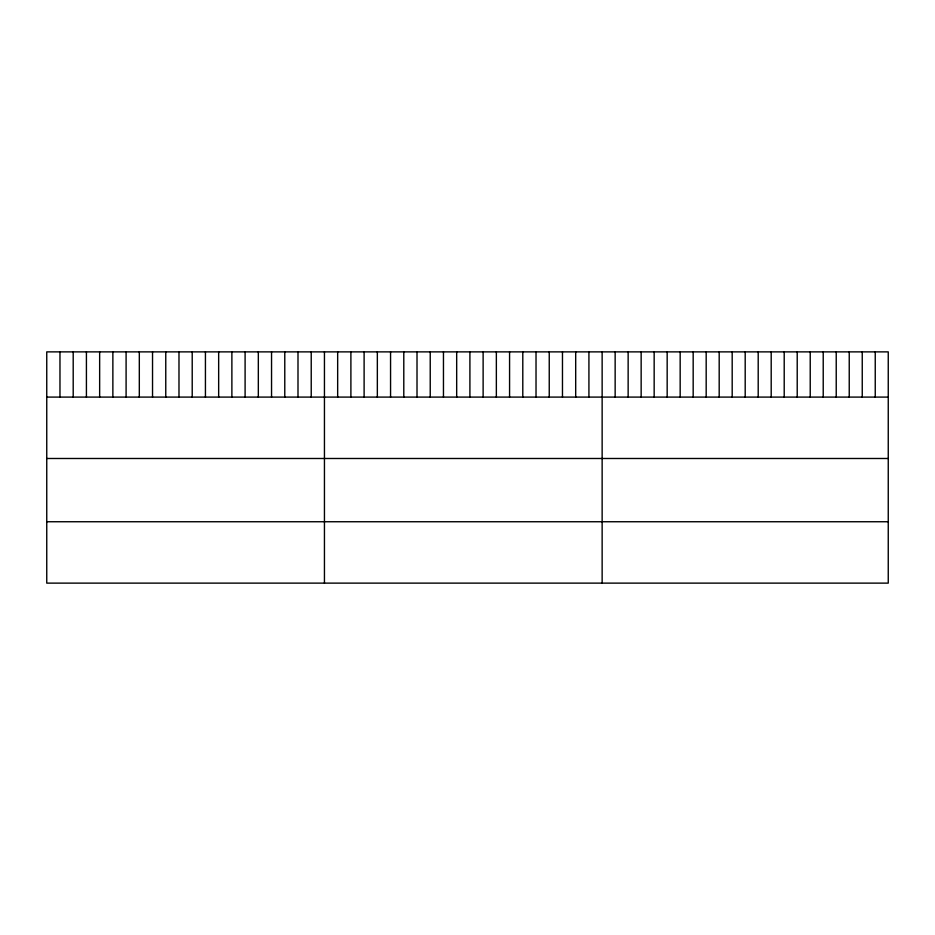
<?xml version="1.0" encoding="UTF-8"?>
<svg xmlns="http://www.w3.org/2000/svg" width="935" height="935" viewBox="0 0 935 935"><rect width="100%" height="100%" fill="white"/><g stroke="black" fill="none" stroke-linecap="round" stroke-linejoin="round"><path stroke-width="1.4" d="M888.25 397.094L888.25 583.124L46.75 583.124L46.75 351.876L888.25 351.876L888.25 397.094L46.75 397.094M46.75 458.489L888.25 458.489M46.75 521.742L888.25 521.742M875.242 351.876L875.242 397.094M862.245 351.876L862.245 397.094M849.237 351.876L849.237 397.094M836.229 351.876L836.229 397.094M823.221 351.876L823.221 397.094M810.224 351.876L810.224 397.094M797.216 351.876L797.216 397.094M784.208 351.876L784.208 397.094M771.2 351.876L771.2 397.094M758.203 351.876L758.203 397.094M745.195 351.876L745.195 397.094M732.187 351.876L732.187 397.094M719.19 351.876L719.19 397.094M706.182 351.876L706.182 397.094M693.174 351.876L693.174 397.094M680.166 351.876L680.166 397.094M667.169 351.876L667.169 397.094M654.161 351.876L654.161 397.094M641.153 351.876L641.153 397.094M628.145 351.876L628.145 397.094M615.148 351.876L615.148 397.094M602.14 351.876L602.14 583.124M588.921 351.876L588.921 397.094M575.691 351.876L575.691 397.094M562.473 351.876L562.473 397.094M549.242 351.876L549.242 397.094M536.024 351.876L536.024 397.094M522.794 351.876L522.794 397.094M509.575 351.876L509.575 397.094M496.356 351.876L496.356 397.094M483.126 351.876L483.126 397.094M469.908 351.876L469.908 397.094M456.677 351.876L456.677 397.094M443.459 351.876L443.459 397.094M430.229 351.876L430.229 397.094M417.01 351.876L417.01 397.094M403.791 351.876L403.791 397.094M390.561 351.876L390.561 397.094M377.343 351.876L377.343 397.094M364.112 351.876L364.112 397.094M350.894 351.876L350.894 397.094M337.664 351.876L337.664 397.094M324.445 351.876L324.445 583.124M311.226 351.876L311.226 397.094M297.996 351.876L297.996 397.094M284.778 351.876L284.778 397.094M271.547 351.876L271.547 397.094M258.329 351.876L258.329 397.094M245.099 351.876L245.099 397.094M231.88 351.876L231.88 397.094M218.661 351.876L218.661 397.094M205.431 351.876L205.431 397.094M192.213 351.876L192.213 397.094M178.982 351.876L178.982 397.094M165.764 351.876L165.764 397.094M152.534 351.876L152.534 397.094M139.315 351.876L139.315 397.094M126.096 351.876L126.096 397.094M112.866 351.876L112.866 397.094M99.648 351.876L99.648 397.094M86.417 351.876L86.417 397.094M73.199 351.876L73.199 397.094M59.969 351.876L59.969 397.094"/></g></svg>
